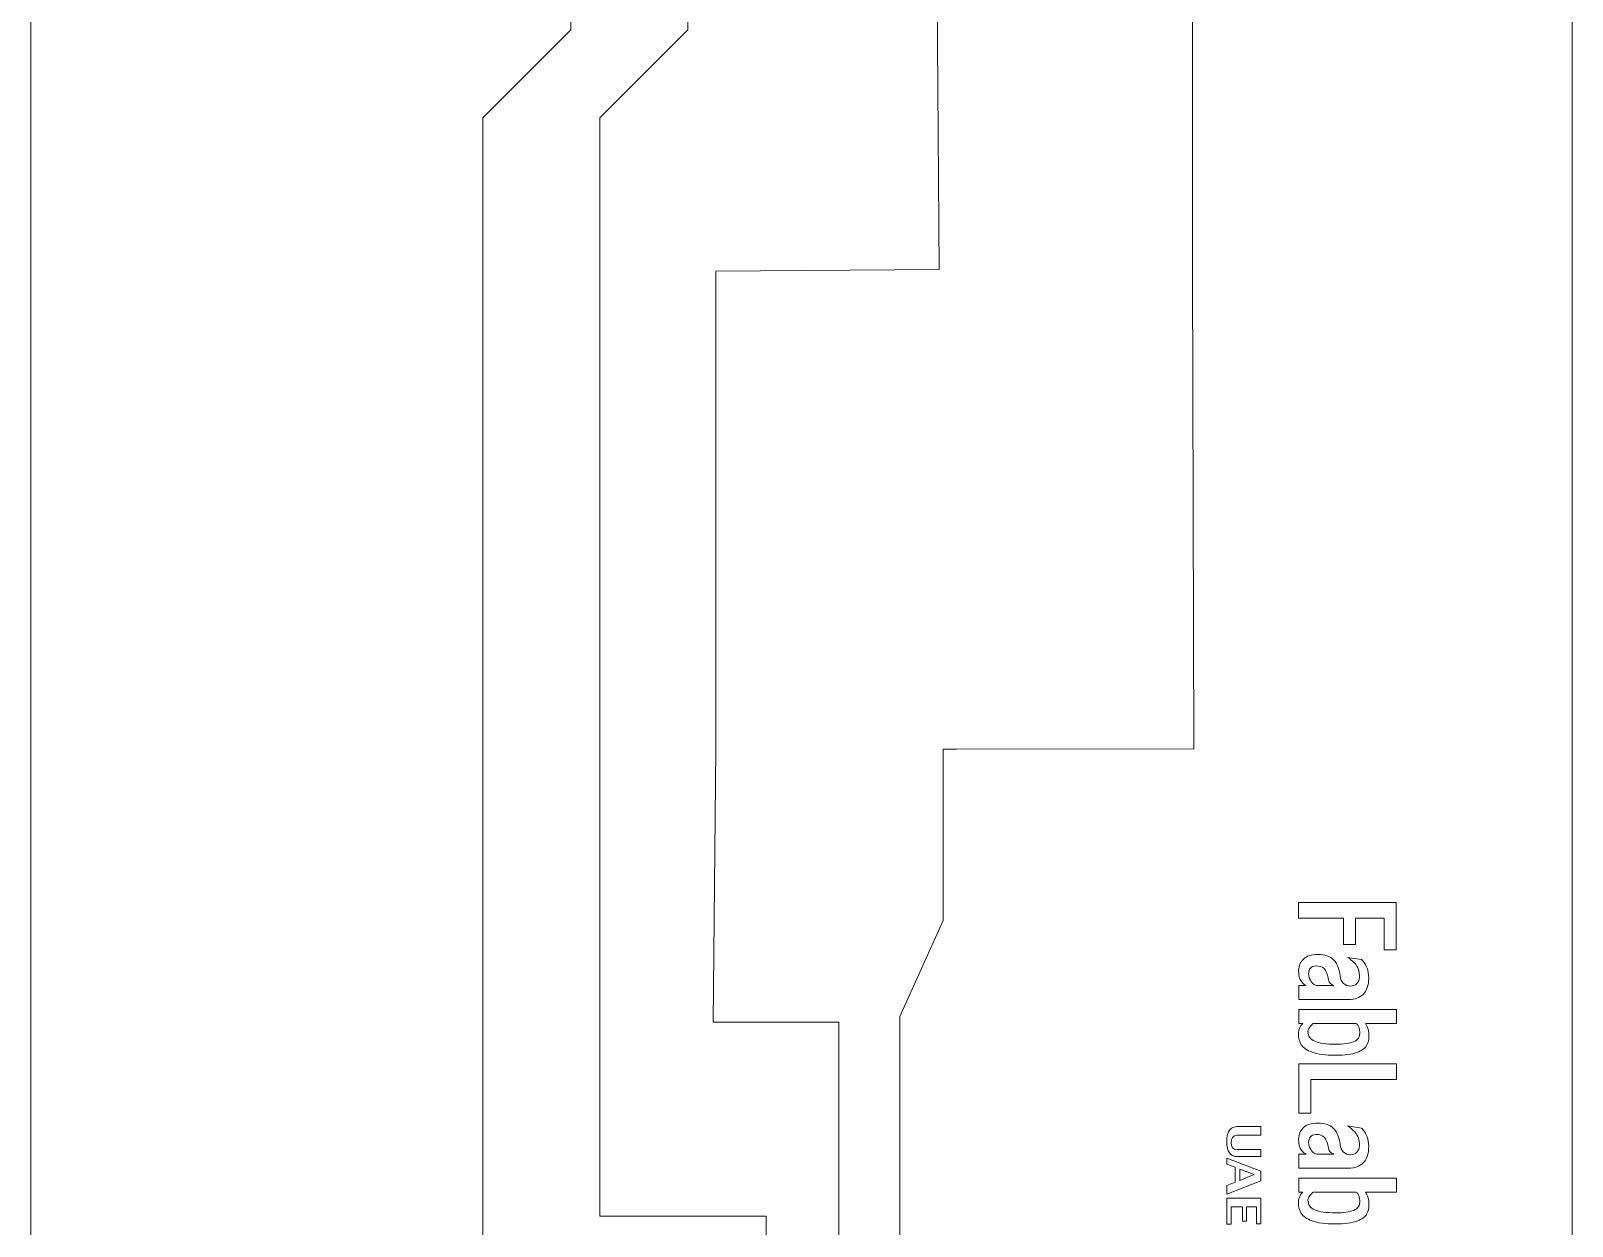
# Model space of a CAD drawing. Header units: millimetres. Extents: x -142 to 112, y -67 to 203.
# Drawn here: x 74.07 to 112.11, y 113.93 to 143.45 of the extents above; entities that cross this region are included whole.
import ezdxf

# ---------------------------------------------------------------- set-up
doc = ezdxf.new("R2010")
doc.units = ezdxf.units.MM
doc.header["$MEASUREMENT"] = 0
doc.layers.add('Layer 1', color=7, linetype='Continuous')

msp = doc.modelspace()

# ---------------------------------------------------------------- linework, layer by layer
at = {"layer": 'Layer 1', "lineweight": 9}
for points, knots in [([(107.3079, 202.2035), (107.3079, 202.2035), (78.8701, 202.2035), (78.8701, 202.2035), (78.8701, 202.2035), (77.5963, 202.2027), (76.3749, 201.6959), (75.4748, 200.7946), (75.4748, 200.7946), (74.5746, 199.8932), (74.0693, 198.6773), (74.0701, 197.4035), (74.0701, 197.4035), (74.0701, 197.4035), (74.0701, 89.4865), (74.0701, 89.4865), (74.0701, 89.4865), (74.0709, 88.2127), (74.5777, 86.9913), (75.4791, 86.0911), (75.4791, 86.0911), (76.3804, 85.191), (77.5963, 84.6857), (78.8701, 84.6865), (78.8701, 84.6865), (78.8701, 84.6865), (87.7129, 84.6865), (87.7129, 84.6865), (87.7129, 84.6865), (87.7129, 84.6865), (87.7129, 95.1789), (87.7129, 95.1789), (87.7129, 95.1789), (87.7124, 95.974), (88.0278, 96.7368), (88.5897, 97.2994), (88.5897, 97.2994), (89.1516, 97.862), (89.9177, 98.1784), (90.7129, 98.1789), (90.7129, 98.1789), (90.7129, 98.1789), (95.5129, 98.1789), (95.5129, 98.1789), (95.5129, 98.1789), (96.308, 98.1794), (97.0708, 97.864), (97.6334, 97.3021), (97.6334, 97.3021), (98.196, 96.7402), (98.5124, 95.974), (98.5129, 95.1789), (98.5129, 95.1789), (98.5129, 95.1789), (98.5129, 84.6865), (98.5129, 84.6865), (98.5129, 84.6865), (98.5129, 84.6865), (107.3079, 84.6865), (107.3079, 84.6865), (107.3079, 84.6865), (108.5818, 84.6873), (109.8031, 85.1941), (110.7033, 86.0954), (110.7033, 86.0954), (111.6035, 86.9967), (112.1087, 88.2127), (112.1079, 89.4865), (112.1079, 89.4865), (112.1079, 89.4865), (112.1079, 197.4035), (112.1079, 197.4035), (112.1079, 197.4035), (112.1071, 198.6773), (111.6003, 199.8987), (110.699, 200.7989), (110.699, 200.7989), (109.7977, 201.699), (108.5818, 202.2043), (107.3079, 202.2035)], [0, 0, 0, 0, 0.047619, 0.047619, 0.047619, 0.047619, 0.0952381, 0.0952381, 0.0952381, 0.0952381, 0.1428571, 0.1428571, 0.1428571, 0.1428571, 0.1904762, 0.1904762, 0.1904762, 0.1904762, 0.2380952, 0.2380952, 0.2380952, 0.2380952, 0.2857143, 0.2857143, 0.2857143, 0.2857143, 0.3333333, 0.3333333, 0.3333333, 0.3333333, 0.3809524, 0.3809524, 0.3809524, 0.3809524, 0.4285714, 0.4285714, 0.4285714, 0.4285714, 0.4761905, 0.4761905, 0.4761905, 0.4761905, 0.5238095, 0.5238095, 0.5238095, 0.5238095, 0.5714286, 0.5714286, 0.5714286, 0.5714286, 0.6190476, 0.6190476, 0.6190476, 0.6190476, 0.6666667, 0.6666667, 0.6666667, 0.6666667, 0.7142857, 0.7142857, 0.7142857, 0.7142857, 0.7619048, 0.7619048, 0.7619048, 0.7619048, 0.8095238, 0.8095238, 0.8095238, 0.8095238, 0.8571429, 0.8571429, 0.8571429, 0.8571429, 0.9047619, 0.9047619, 0.9047619, 0.9047619, 1, 1, 1, 1]), ([(88.1134, 141.2987), (88.1134, 141.2987), (90.2841, 143.4694), (90.2841, 143.4694), (90.2841, 143.4694), (90.2841, 143.4694), (90.2841, 144.2787), (90.2841, 144.2787), (90.2841, 144.2787), (90.2841, 144.2787), (87.3941, 144.2787), (87.3941, 144.2787), (87.3941, 144.2787), (87.3941, 144.2787), (87.3941, 143.4694), (87.3941, 143.4694), (87.3941, 143.4694), (87.3941, 143.4694), (85.2234, 141.2987), (85.2234, 141.2987), (85.2234, 141.2987), (85.2234, 141.2987), (85.2234, 111.2894), (85.2234, 111.2894), (85.2234, 111.2894), (85.2234, 111.2894), (90.7134, 111.2894), (90.7134, 111.2894), (90.7134, 111.2894), (90.7134, 111.2894), (90.7134, 98.1794), (90.7134, 98.1794), (90.7134, 98.1794), (89.9172, 98.1789), (89.1539, 97.8621), (88.5913, 97.2988), (88.5913, 97.2988), (88.0287, 96.7355), (87.7129, 95.9755), (87.7134, 95.1794), (87.7134, 95.1794), (87.7134, 95.1794), (87.7134, 84.687), (87.7134, 84.687), (87.7134, 84.687), (87.7134, 84.687), (78.8706, 84.687), (78.8706, 84.687), (78.8706, 84.687), (77.5984, 84.6862), (76.378, 85.1908), (75.4778, 86.0899), (75.4778, 86.0899), (74.5776, 86.9889), (74.0714, 88.2148), (74.0706, 89.487), (74.0706, 89.487), (74.0706, 89.487), (74.0706, 197.404), (74.0706, 197.404), (74.0706, 197.404), (74.0698, 198.6762), (74.5744, 199.8967), (75.4735, 200.7968), (75.4735, 200.7968), (76.3725, 201.697), (77.5984, 202.2032), (78.8706, 202.204), (78.8706, 202.204), (78.8706, 202.204), (107.3084, 202.204), (107.3084, 202.204), (107.3084, 202.204), (108.5806, 202.2048), (109.8011, 201.7002), (110.7013, 200.8011), (110.7013, 200.8011), (111.6014, 199.9021), (112.1076, 198.6762), (112.1084, 197.404), (112.1084, 197.404), (112.1084, 197.404), (112.1084, 89.487), (112.1084, 89.487), (112.1084, 89.487), (112.1092, 88.2148), (111.6046, 86.9943), (110.7056, 86.0942), (110.7056, 86.0942), (109.8065, 85.194), (108.5806, 84.6878), (107.3084, 84.687), (107.3084, 84.687), (107.3084, 84.687), (98.5134, 84.687), (98.5134, 84.687), (98.5134, 84.687), (98.5134, 84.687), (98.5134, 95.1794), (98.5134, 95.1794), (98.5134, 95.1794), (98.5129, 95.9755), (98.1961, 96.7389), (97.6328, 97.3015), (97.6328, 97.3015), (97.0695, 97.8641), (96.3095, 98.1799), (95.5134, 98.1794), (95.5134, 98.1794), (95.5134, 98.1794), (95.5134, 119.1068), (95.5134, 119.1068), (95.5134, 119.1068), (95.5134, 119.1068), (96.5848, 121.4794), (96.5848, 121.4794), (96.5848, 121.4794), (96.5848, 121.4794), (96.5848, 125.7143), (96.5848, 125.7143), (96.5848, 125.7143), (96.5848, 125.7143), (96.9107, 125.7143), (96.9107, 125.7143), (96.9107, 125.7143), (96.9107, 125.7143), (102.7742, 125.7145), (102.7742, 125.7145), (102.7742, 125.7145), (102.7742, 125.7145), (102.7374, 137.5542), (102.7374, 137.5542), (102.7374, 137.5542), (102.7374, 137.5542), (102.7374, 144.3012), (102.7374, 144.3012), (102.7374, 144.3012), (102.7374, 144.3012), (96.437, 144.2787), (96.437, 144.2787), (96.437, 144.2787), (96.437, 144.2787), (96.4833, 137.5524), (96.4833, 137.5524), (96.4833, 137.5524), (96.4833, 137.5524), (90.9742, 137.5145), (90.9742, 137.5145), (90.9742, 137.5145), (90.9742, 137.5145), (90.9742, 125.7145), (90.9742, 125.7145), (90.9742, 125.7145), (90.9742, 125.7145), (90.9107, 118.9673), (90.9107, 118.9673), (90.9107, 118.9673), (90.9107, 118.9673), (94.0134, 118.9673), (94.0134, 118.9673), (94.0134, 118.9673), (94.0134, 118.9673), (94.0134, 98.1794), (94.0134, 98.1794), (94.0134, 98.1794), (94.0134, 98.1794), (92.2134, 98.1794), (92.2134, 98.1794), (92.2134, 98.1794), (92.2134, 98.1794), (92.2134, 114.1794), (92.2134, 114.1794), (92.2134, 114.1794), (92.2134, 114.1794), (88.1134, 114.1794), (88.1134, 114.1794), (88.1134, 114.1794), (88.1134, 114.1794), (88.1134, 141.2987), (88.1134, 141.2987)], [0, 0, 0, 0, 0.0217391, 0.0217391, 0.0217391, 0.0217391, 0.0434783, 0.0434783, 0.0434783, 0.0434783, 0.0652174, 0.0652174, 0.0652174, 0.0652174, 0.0869565, 0.0869565, 0.0869565, 0.0869565, 0.1086957, 0.1086957, 0.1086957, 0.1086957, 0.1304348, 0.1304348, 0.1304348, 0.1304348, 0.1521739, 0.1521739, 0.1521739, 0.1521739, 0.173913, 0.173913, 0.173913, 0.173913, 0.1956522, 0.1956522, 0.1956522, 0.1956522, 0.2173913, 0.2173913, 0.2173913, 0.2173913, 0.2391304, 0.2391304, 0.2391304, 0.2391304, 0.2608696, 0.2608696, 0.2608696, 0.2608696, 0.2826087, 0.2826087, 0.2826087, 0.2826087, 0.3043478, 0.3043478, 0.3043478, 0.3043478, 0.326087, 0.326087, 0.326087, 0.326087, 0.3478261, 0.3478261, 0.3478261, 0.3478261, 0.3695652, 0.3695652, 0.3695652, 0.3695652, 0.3913043, 0.3913043, 0.3913043, 0.3913043, 0.4130435, 0.4130435, 0.4130435, 0.4130435, 0.4347826, 0.4347826, 0.4347826, 0.4347826, 0.4565217, 0.4565217, 0.4565217, 0.4565217, 0.4782609, 0.4782609, 0.4782609, 0.4782609, 0.5, 0.5, 0.5, 0.5, 0.5217391, 0.5217391, 0.5217391, 0.5217391, 0.5434783, 0.5434783, 0.5434783, 0.5434783, 0.5652174, 0.5652174, 0.5652174, 0.5652174, 0.5869565, 0.5869565, 0.5869565, 0.5869565, 0.6086957, 0.6086957, 0.6086957, 0.6086957, 0.6304348, 0.6304348, 0.6304348, 0.6304348, 0.6521739, 0.6521739, 0.6521739, 0.6521739, 0.673913, 0.673913, 0.673913, 0.673913, 0.6956522, 0.6956522, 0.6956522, 0.6956522, 0.7173913, 0.7173913, 0.7173913, 0.7173913, 0.7391304, 0.7391304, 0.7391304, 0.7391304, 0.7608696, 0.7608696, 0.7608696, 0.7608696, 0.7826087, 0.7826087, 0.7826087, 0.7826087, 0.8043478, 0.8043478, 0.8043478, 0.8043478, 0.826087, 0.826087, 0.826087, 0.826087, 0.8478261, 0.8478261, 0.8478261, 0.8478261, 0.8695652, 0.8695652, 0.8695652, 0.8695652, 0.8913043, 0.8913043, 0.8913043, 0.8913043, 0.9130435, 0.9130435, 0.9130435, 0.9130435, 0.9347826, 0.9347826, 0.9347826, 0.9347826, 0.9565217, 0.9565217, 0.9565217, 0.9565217, 1, 1, 1, 1]), ([(105.3579, 121.5339), (105.3579, 121.5339), (105.3579, 121.9231), (105.3579, 121.9231), (105.3579, 121.9231), (105.3579, 121.9231), (107.7659, 121.9231), (107.7659, 121.9231), (107.7659, 121.9231), (107.7659, 121.9231), (107.7659, 120.758), (107.7659, 120.758), (107.7659, 120.758), (107.7659, 120.758), (107.4657, 120.758), (107.4657, 120.758), (107.4657, 120.758), (107.4657, 120.758), (107.4657, 121.5339), (107.4657, 121.5339), (107.4657, 121.5339), (107.4657, 121.5339), (106.7631, 121.5339), (106.7631, 121.5339), (106.7631, 121.5339), (106.7631, 121.5339), (106.7631, 120.8872), (106.7631, 120.8872), (106.7631, 120.8872), (106.7631, 120.8872), (106.4642, 120.8872), (106.4642, 120.8872), (106.4642, 120.8872), (106.4642, 120.8872), (106.4642, 121.5339), (106.4642, 121.5339), (106.4642, 121.5339), (106.4642, 121.5339), (105.3579, 121.5339), (105.3579, 121.5339)], [0, 0, 0, 0, 0.0909091, 0.0909091, 0.0909091, 0.0909091, 0.1818182, 0.1818182, 0.1818182, 0.1818182, 0.2727273, 0.2727273, 0.2727273, 0.2727273, 0.3636364, 0.3636364, 0.3636364, 0.3636364, 0.4545455, 0.4545455, 0.4545455, 0.4545455, 0.5454545, 0.5454545, 0.5454545, 0.5454545, 0.6363636, 0.6363636, 0.6363636, 0.6363636, 0.7272727, 0.7272727, 0.7272727, 0.7272727, 0.8181818, 0.8181818, 0.8181818, 0.8181818, 1, 1, 1, 1]), ([(106.9519, 119.657), (107.0422, 119.7414), (107.0875, 119.878), (107.0875, 120.0669), (107.0875, 120.0669), (107.0867, 120.1596), (107.073, 120.2394), (107.0464, 120.3064), (107.0464, 120.3064), (107.02, 120.3734), (106.9917, 120.4255), (106.9614, 120.4629), (106.9614, 120.4629), (106.9311, 120.5003), (106.9129, 120.5189), (106.907, 120.5189), (106.907, 120.5189), (106.907, 120.5189), (106.5652, 120.5701), (106.5652, 120.5701), (106.5652, 120.5701), (106.6148, 120.5455), (106.6764, 120.4941), (106.75, 120.4154), (106.75, 120.4154), (106.8236, 120.3368), (106.8604, 120.2266), (106.8604, 120.0849), (106.8604, 120.0849), (106.8604, 120.016), (106.8381, 119.9616), (106.7936, 119.9212), (106.7936, 119.9212), (106.749, 119.8807), (106.6955, 119.8606), (106.6334, 119.8606), (106.6334, 119.8606), (106.5719, 119.8606), (106.5167, 119.8826), (106.4674, 119.9266), (106.4674, 119.9266), (106.4183, 119.9705), (106.3891, 120.0332), (106.3798, 120.1145), (106.3798, 120.1145), (106.3614, 120.2909), (106.3087, 120.4231), (106.2221, 120.5113), (106.2221, 120.5113), (106.1355, 120.5995), (106.0056, 120.6436), (105.8324, 120.6436), (105.8324, 120.6436), (105.6709, 120.6419), (105.5527, 120.6038), (105.478, 120.5297), (105.478, 120.5297), (105.4031, 120.4556), (105.3627, 120.3626), (105.3569, 120.2508), (105.3569, 120.2508), (105.3569, 120.1199), (105.3799, 120.027), (105.4263, 119.9724), (105.4263, 119.9724), (105.4725, 119.9176), (105.5111, 119.8855), (105.5423, 119.8759), (105.5423, 119.8759), (105.5423, 119.8759), (105.3619, 119.8759), (105.3619, 119.8759), (105.3619, 119.8759), (105.3619, 119.8759), (105.3619, 119.5305), (105.3619, 119.5305), (105.3619, 119.5305), (105.3619, 119.5305), (106.5968, 119.5305), (106.5968, 119.5305), (106.5968, 119.5305), (106.7432, 119.5305), (106.8615, 119.5726), (106.9519, 119.657)], [0, 0, 0, 0, 0.0454545, 0.0454545, 0.0454545, 0.0454545, 0.0909091, 0.0909091, 0.0909091, 0.0909091, 0.1363636, 0.1363636, 0.1363636, 0.1363636, 0.1818182, 0.1818182, 0.1818182, 0.1818182, 0.2272727, 0.2272727, 0.2272727, 0.2272727, 0.2727273, 0.2727273, 0.2727273, 0.2727273, 0.3181818, 0.3181818, 0.3181818, 0.3181818, 0.3636364, 0.3636364, 0.3636364, 0.3636364, 0.4090909, 0.4090909, 0.4090909, 0.4090909, 0.4545455, 0.4545455, 0.4545455, 0.4545455, 0.5, 0.5, 0.5, 0.5, 0.5454545, 0.5454545, 0.5454545, 0.5454545, 0.5909091, 0.5909091, 0.5909091, 0.5909091, 0.6363636, 0.6363636, 0.6363636, 0.6363636, 0.6818182, 0.6818182, 0.6818182, 0.6818182, 0.7272727, 0.7272727, 0.7272727, 0.7272727, 0.7727273, 0.7727273, 0.7727273, 0.7727273, 0.8181818, 0.8181818, 0.8181818, 0.8181818, 0.8636364, 0.8636364, 0.8636364, 0.8636364, 0.9090909, 0.9090909, 0.9090909, 0.9090909, 1, 1, 1, 1]), ([(105.8374, 119.8759), (105.8374, 119.8759), (105.8374, 119.8759), (105.8374, 119.8759), (105.8374, 119.8759), (105.7424, 119.8759), (105.6734, 119.9321), (105.6306, 120.0445), (105.6306, 120.0445), (105.6138, 120.0851), (105.6054, 120.1244), (105.6054, 120.162), (105.6054, 120.162), (105.6054, 120.2869), (105.6638, 120.3534), (105.7807, 120.3611), (105.7807, 120.3611), (105.8816, 120.3611), (105.9528, 120.336), (105.9944, 120.2857), (105.9944, 120.2857), (106.0361, 120.2356), (106.0662, 120.1625), (106.0847, 120.0669), (106.0847, 120.0669), (106.0939, 120.0107), (106.1091, 119.9688), (106.1301, 119.9413), (106.1301, 119.9413), (106.151, 119.9138), (106.1724, 119.8961), (106.1938, 119.8884), (106.1938, 119.8884), (106.2153, 119.8806), (106.2272, 119.8764), (106.2297, 119.8759), (106.2297, 119.8759), (106.2297, 119.8759), (105.8374, 119.8759), (105.8374, 119.8759)], [0, 0, 0, 0, 0.0909091, 0.0909091, 0.0909091, 0.0909091, 0.1818182, 0.1818182, 0.1818182, 0.1818182, 0.2727273, 0.2727273, 0.2727273, 0.2727273, 0.3636364, 0.3636364, 0.3636364, 0.3636364, 0.4545455, 0.4545455, 0.4545455, 0.4545455, 0.5454545, 0.5454545, 0.5454545, 0.5454545, 0.6363636, 0.6363636, 0.6363636, 0.6363636, 0.7272727, 0.7272727, 0.7272727, 0.7272727, 0.8181818, 0.8181818, 0.8181818, 0.8181818, 1, 1, 1, 1]), ([(106.7967, 118.2229), (106.9199, 118.2693), (106.9999, 118.326), (107.0371, 118.3933), (107.0371, 118.3933), (107.074, 118.4605), (107.0925, 118.5375), (107.0925, 118.6243), (107.0925, 118.6243), (107.0925, 118.7522), (107.0635, 118.8575), (107.0055, 118.94), (107.0055, 118.94), (107.0055, 118.94), (107.7699, 118.94), (107.7699, 118.94), (107.7699, 118.94), (107.7699, 118.94), (107.7699, 119.2854), (107.7699, 119.2854), (107.7699, 119.2854), (107.7699, 119.2854), (105.3619, 119.2854), (105.3619, 119.2854), (105.3619, 119.2854), (105.3619, 119.2854), (105.3619, 118.94), (105.3619, 118.94), (105.3619, 118.94), (105.3619, 118.94), (105.4653, 118.94), (105.4653, 118.94), (105.4653, 118.94), (105.4468, 118.9269), (105.4232, 118.898), (105.3947, 118.8534), (105.3947, 118.8534), (105.3661, 118.8089), (105.3518, 118.746), (105.3518, 118.6647), (105.3518, 118.6647), (105.3535, 118.572), (105.377, 118.4881), (105.4224, 118.413), (105.4224, 118.413), (105.4678, 118.338), (105.5579, 118.276), (105.6924, 118.2269), (105.6924, 118.2269), (105.8269, 118.178), (106.0182, 118.1534), (106.2663, 118.1534), (106.2663, 118.1534), (106.4967, 118.1534), (106.6735, 118.1765), (106.7967, 118.2229)], [0, 0, 0, 0, 0.0666667, 0.0666667, 0.0666667, 0.0666667, 0.1333333, 0.1333333, 0.1333333, 0.1333333, 0.2, 0.2, 0.2, 0.2, 0.2666667, 0.2666667, 0.2666667, 0.2666667, 0.3333333, 0.3333333, 0.3333333, 0.3333333, 0.4, 0.4, 0.4, 0.4, 0.4666667, 0.4666667, 0.4666667, 0.4666667, 0.5333333, 0.5333333, 0.5333333, 0.5333333, 0.6, 0.6, 0.6, 0.6, 0.6666667, 0.6666667, 0.6666667, 0.6666667, 0.7333333, 0.7333333, 0.7333333, 0.7333333, 0.8, 0.8, 0.8, 0.8, 0.8666667, 0.8666667, 0.8666667, 0.8666667, 1, 1, 1, 1]), ([(105.7561, 118.4974), (105.7561, 118.4974), (105.7561, 118.4974), (105.7561, 118.4974), (105.7561, 118.4974), (105.6446, 118.5449), (105.5889, 118.6264), (105.5889, 118.7418), (105.5889, 118.7418), (105.5966, 118.7956), (105.6191, 118.8421), (105.6564, 118.8813), (105.6564, 118.8813), (105.6938, 118.9204), (105.718, 118.94), (105.729, 118.94), (105.729, 118.94), (105.729, 118.94), (106.7721, 118.94), (106.7721, 118.94), (106.7721, 118.94), (106.7823, 118.94), (106.7995, 118.9217), (106.8238, 118.8853), (106.8238, 118.8853), (106.8482, 118.8488), (106.8637, 118.7971), (106.8706, 118.7301), (106.8706, 118.7301), (106.8706, 118.6094), (106.819, 118.5285), (106.7159, 118.4875), (106.7159, 118.4875), (106.613, 118.4466), (106.4648, 118.4261), (106.2713, 118.4261), (106.2713, 118.4261), (106.0393, 118.4261), (105.8676, 118.4499), (105.7561, 118.4974)], [0, 0, 0, 0, 0.0909091, 0.0909091, 0.0909091, 0.0909091, 0.1818182, 0.1818182, 0.1818182, 0.1818182, 0.2727273, 0.2727273, 0.2727273, 0.2727273, 0.3636364, 0.3636364, 0.3636364, 0.3636364, 0.4545455, 0.4545455, 0.4545455, 0.4545455, 0.5454545, 0.5454545, 0.5454545, 0.5454545, 0.6363636, 0.6363636, 0.6363636, 0.6363636, 0.7272727, 0.7272727, 0.7272727, 0.7272727, 0.8181818, 0.8181818, 0.8181818, 0.8181818, 1, 1, 1, 1]), ([(105.6621, 117.5564), (105.6621, 117.5564), (105.6621, 116.7258), (105.6621, 116.7258), (105.6621, 116.7258), (105.6621, 116.7258), (105.3619, 116.7258), (105.3619, 116.7258), (105.3619, 116.7258), (105.3619, 116.7258), (105.3619, 117.9456), (105.3619, 117.9456), (105.3619, 117.9456), (105.3619, 117.9456), (107.7699, 117.9456), (107.7699, 117.9456), (107.7699, 117.9456), (107.7699, 117.9456), (107.7699, 117.5564), (107.7699, 117.5564), (107.7699, 117.5564), (107.7699, 117.5564), (105.6621, 117.5564), (105.6621, 117.5564)], [0, 0, 0, 0, 0.1428571, 0.1428571, 0.1428571, 0.1428571, 0.2857143, 0.2857143, 0.2857143, 0.2857143, 0.4285714, 0.4285714, 0.4285714, 0.4285714, 0.5714286, 0.5714286, 0.5714286, 0.5714286, 0.7142857, 0.7142857, 0.7142857, 0.7142857, 1, 1, 1, 1]), ([(106.9519, 115.4939), (107.0422, 115.5783), (107.0875, 115.7149), (107.0875, 115.9037), (107.0875, 115.9037), (107.0867, 115.9965), (107.073, 116.0763), (107.0464, 116.1433), (107.0464, 116.1433), (107.02, 116.2103), (106.9917, 116.2624), (106.9614, 116.2998), (106.9614, 116.2998), (106.9311, 116.3371), (106.9129, 116.3558), (106.907, 116.3558), (106.907, 116.3558), (106.907, 116.3558), (106.5652, 116.407), (106.5652, 116.407), (106.5652, 116.407), (106.6148, 116.3824), (106.6764, 116.331), (106.75, 116.2523), (106.75, 116.2523), (106.8236, 116.1737), (106.8604, 116.0634), (106.8604, 115.9218), (106.8604, 115.9218), (106.8604, 115.8529), (106.8381, 115.7985), (106.7936, 115.758), (106.7936, 115.758), (106.749, 115.7176), (106.6955, 115.6975), (106.6334, 115.6975), (106.6334, 115.6975), (106.5719, 115.6975), (106.5167, 115.7195), (106.4674, 115.7634), (106.4674, 115.7634), (106.4183, 115.8074), (106.3891, 115.87), (106.3798, 115.9514), (106.3798, 115.9514), (106.3614, 116.1277), (106.3087, 116.26), (106.2221, 116.3482), (106.2221, 116.3482), (106.1355, 116.4364), (106.0056, 116.4805), (105.8324, 116.4805), (105.8324, 116.4805), (105.6709, 116.4788), (105.5527, 116.4407), (105.478, 116.3666), (105.478, 116.3666), (105.4031, 116.2925), (105.3627, 116.1995), (105.3569, 116.0877), (105.3569, 116.0877), (105.3569, 115.9568), (105.3799, 115.8639), (105.4263, 115.8091), (105.4263, 115.8091), (105.4725, 115.7545), (105.5111, 115.7224), (105.5423, 115.7128), (105.5423, 115.7128), (105.5423, 115.7128), (105.3619, 115.7128), (105.3619, 115.7128), (105.3619, 115.7128), (105.3619, 115.7128), (105.3619, 115.3674), (105.3619, 115.3674), (105.3619, 115.3674), (105.3619, 115.3674), (106.5968, 115.3674), (106.5968, 115.3674), (106.5968, 115.3674), (106.7432, 115.3674), (106.8615, 115.4095), (106.9519, 115.4939)], [0, 0, 0, 0, 0.0454545, 0.0454545, 0.0454545, 0.0454545, 0.0909091, 0.0909091, 0.0909091, 0.0909091, 0.1363636, 0.1363636, 0.1363636, 0.1363636, 0.1818182, 0.1818182, 0.1818182, 0.1818182, 0.2272727, 0.2272727, 0.2272727, 0.2272727, 0.2727273, 0.2727273, 0.2727273, 0.2727273, 0.3181818, 0.3181818, 0.3181818, 0.3181818, 0.3636364, 0.3636364, 0.3636364, 0.3636364, 0.4090909, 0.4090909, 0.4090909, 0.4090909, 0.4545455, 0.4545455, 0.4545455, 0.4545455, 0.5, 0.5, 0.5, 0.5, 0.5454545, 0.5454545, 0.5454545, 0.5454545, 0.5909091, 0.5909091, 0.5909091, 0.5909091, 0.6363636, 0.6363636, 0.6363636, 0.6363636, 0.6818182, 0.6818182, 0.6818182, 0.6818182, 0.7272727, 0.7272727, 0.7272727, 0.7272727, 0.7727273, 0.7727273, 0.7727273, 0.7727273, 0.8181818, 0.8181818, 0.8181818, 0.8181818, 0.8636364, 0.8636364, 0.8636364, 0.8636364, 0.9090909, 0.9090909, 0.9090909, 0.9090909, 1, 1, 1, 1]), ([(103.8426, 115.652), (103.6702, 115.652), (103.5839, 115.7748), (103.5839, 116.0202), (103.5839, 116.0202), (103.5839, 116.1281), (103.5987, 116.2095), (103.6281, 116.2642), (103.6281, 116.2642), (103.6576, 116.319), (103.693, 116.3541), (103.7344, 116.3696), (103.7344, 116.3696), (103.7758, 116.3851), (103.8226, 116.3929), (103.8748, 116.3929), (103.8748, 116.3929), (103.8748, 116.3929), (104.4218, 116.3929), (104.4218, 116.3929), (104.4218, 116.3929), (104.4218, 116.3929), (104.4218, 116.1767), (104.4218, 116.1767), (104.4218, 116.1767), (104.4218, 116.1767), (103.8766, 116.1767), (103.8766, 116.1767), (103.8766, 116.1767), (103.8751, 116.1767), (103.8703, 116.177), (103.8622, 116.1777), (103.8622, 116.1777), (103.8541, 116.1784), (103.847, 116.1787), (103.8409, 116.1787), (103.8409, 116.1787), (103.7433, 116.1787), (103.6945, 116.1179), (103.6945, 115.9963), (103.6945, 115.9963), (103.6945, 115.8841), (103.7421, 115.8281), (103.8374, 115.8281), (103.8374, 115.8281), (103.8449, 115.8281), (103.8538, 115.8284), (103.8639, 115.829), (103.8639, 115.829), (103.8741, 115.8297), (103.88, 115.83), (103.8818, 115.83), (103.8818, 115.83), (103.8818, 115.83), (104.4218, 115.83), (104.4218, 115.83), (104.4218, 115.83), (104.4218, 115.83), (104.4218, 115.652), (104.4218, 115.652), (104.4218, 115.652), (104.4218, 115.652), (103.8818, 115.652), (103.8818, 115.652), (103.8818, 115.652), (103.8818, 115.652), (103.8426, 115.652), (103.8426, 115.652)], [0, 0, 0, 0, 0.0555556, 0.0555556, 0.0555556, 0.0555556, 0.1111111, 0.1111111, 0.1111111, 0.1111111, 0.1666667, 0.1666667, 0.1666667, 0.1666667, 0.2222222, 0.2222222, 0.2222222, 0.2222222, 0.2777778, 0.2777778, 0.2777778, 0.2777778, 0.3333333, 0.3333333, 0.3333333, 0.3333333, 0.3888889, 0.3888889, 0.3888889, 0.3888889, 0.4444444, 0.4444444, 0.4444444, 0.4444444, 0.5, 0.5, 0.5, 0.5, 0.5555556, 0.5555556, 0.5555556, 0.5555556, 0.6111111, 0.6111111, 0.6111111, 0.6111111, 0.6666667, 0.6666667, 0.6666667, 0.6666667, 0.7222222, 0.7222222, 0.7222222, 0.7222222, 0.7777778, 0.7777778, 0.7777778, 0.7777778, 0.8333333, 0.8333333, 0.8333333, 0.8333333, 0.8888889, 0.8888889, 0.8888889, 0.8888889, 1, 1, 1, 1]), ([(105.8374, 115.7128), (105.8374, 115.7128), (105.8374, 115.7128), (105.8374, 115.7128), (105.8374, 115.7128), (105.7424, 115.7128), (105.6734, 115.769), (105.6306, 115.8814), (105.6306, 115.8814), (105.6138, 115.922), (105.6054, 115.9613), (105.6054, 115.9989), (105.6054, 115.9989), (105.6054, 116.1238), (105.6638, 116.1903), (105.7807, 116.198), (105.7807, 116.198), (105.8816, 116.198), (105.9528, 116.1729), (105.9944, 116.1226), (105.9944, 116.1226), (106.0361, 116.0725), (106.0662, 115.9994), (106.0847, 115.9037), (106.0847, 115.9037), (106.0939, 115.8475), (106.1091, 115.8057), (106.1301, 115.7782), (106.1301, 115.7782), (106.151, 115.7507), (106.1724, 115.733), (106.1938, 115.7253), (106.1938, 115.7253), (106.2153, 115.7175), (106.2272, 115.7133), (106.2297, 115.7128), (106.2297, 115.7128), (106.2297, 115.7128), (105.8374, 115.7128), (105.8374, 115.7128)], [0, 0, 0, 0, 0.0909091, 0.0909091, 0.0909091, 0.0909091, 0.1818182, 0.1818182, 0.1818182, 0.1818182, 0.2727273, 0.2727273, 0.2727273, 0.2727273, 0.3636364, 0.3636364, 0.3636364, 0.3636364, 0.4545455, 0.4545455, 0.4545455, 0.4545455, 0.5454545, 0.5454545, 0.5454545, 0.5454545, 0.6363636, 0.6363636, 0.6363636, 0.6363636, 0.7272727, 0.7272727, 0.7272727, 0.7272727, 0.8181818, 0.8181818, 0.8181818, 0.8181818, 1, 1, 1, 1]), ([(104.4215, 115.0533), (104.4215, 115.0533), (104.4215, 115.2915), (104.4215, 115.2915), (104.4215, 115.2915), (104.4215, 115.2915), (103.5903, 115.6142), (103.5903, 115.6142), (103.5903, 115.6142), (103.5903, 115.6142), (103.5903, 115.468), (103.5903, 115.468), (103.5903, 115.468), (103.5903, 115.468), (103.7883, 115.3916), (103.7883, 115.3916), (103.7883, 115.3916), (103.7883, 115.3916), (103.7883, 115.019), (103.7883, 115.019), (103.7883, 115.019), (103.7883, 115.019), (103.5903, 114.9369), (103.5903, 114.9369), (103.5903, 114.9369), (103.5903, 114.9369), (103.5903, 114.7246), (103.5903, 114.7246), (103.5903, 114.7246), (103.5903, 114.7246), (104.4215, 115.0533), (104.4215, 115.0533)], [0, 0, 0, 0, 0.1111111, 0.1111111, 0.1111111, 0.1111111, 0.2222222, 0.2222222, 0.2222222, 0.2222222, 0.3333333, 0.3333333, 0.3333333, 0.3333333, 0.4444444, 0.4444444, 0.4444444, 0.4444444, 0.5555556, 0.5555556, 0.5555556, 0.5555556, 0.6666667, 0.6666667, 0.6666667, 0.6666667, 0.7777778, 0.7777778, 0.7777778, 0.7777778, 1, 1, 1, 1]), ([(103.9094, 115.3418), (103.9094, 115.3418), (103.9094, 115.3418), (103.9094, 115.3418), (103.9094, 115.3418), (103.9094, 115.3418), (104.2644, 115.2054), (104.2644, 115.2054), (104.2644, 115.2054), (104.2644, 115.2054), (103.9094, 115.063), (103.9094, 115.063), (103.9094, 115.063), (103.9094, 115.063), (103.9094, 115.3418), (103.9094, 115.3418)], [0, 0, 0, 0, 0.2, 0.2, 0.2, 0.2, 0.4, 0.4, 0.4, 0.4, 0.6, 0.6, 0.6, 0.6, 1, 1, 1, 1]), ([(106.7967, 114.0596), (106.9199, 114.106), (106.9999, 114.1628), (107.0371, 114.23), (107.0371, 114.23), (107.074, 114.2973), (107.0925, 114.3743), (107.0925, 114.461), (107.0925, 114.461), (107.0925, 114.5889), (107.0635, 114.6942), (107.0055, 114.7767), (107.0055, 114.7767), (107.0055, 114.7767), (107.7699, 114.7767), (107.7699, 114.7767), (107.7699, 114.7767), (107.7699, 114.7767), (107.7699, 115.1221), (107.7699, 115.1221), (107.7699, 115.1221), (107.7699, 115.1221), (105.3619, 115.1221), (105.3619, 115.1221), (105.3619, 115.1221), (105.3619, 115.1221), (105.3619, 114.7767), (105.3619, 114.7767), (105.3619, 114.7767), (105.3619, 114.7767), (105.4653, 114.7767), (105.4653, 114.7767), (105.4653, 114.7767), (105.4468, 114.7636), (105.4232, 114.7347), (105.3947, 114.6901), (105.3947, 114.6901), (105.3661, 114.6456), (105.3518, 114.5827), (105.3518, 114.5014), (105.3518, 114.5014), (105.3535, 114.4087), (105.377, 114.3248), (105.4224, 114.2498), (105.4224, 114.2498), (105.4678, 114.1747), (105.5579, 114.1127), (105.6924, 114.0637), (105.6924, 114.0637), (105.8269, 114.0147), (106.0182, 113.9901), (106.2663, 113.9901), (106.2663, 113.9901), (106.4967, 113.9901), (106.6735, 114.0132), (106.7967, 114.0596)], [0, 0, 0, 0, 0.0666667, 0.0666667, 0.0666667, 0.0666667, 0.1333333, 0.1333333, 0.1333333, 0.1333333, 0.2, 0.2, 0.2, 0.2, 0.2666667, 0.2666667, 0.2666667, 0.2666667, 0.3333333, 0.3333333, 0.3333333, 0.3333333, 0.4, 0.4, 0.4, 0.4, 0.4666667, 0.4666667, 0.4666667, 0.4666667, 0.5333333, 0.5333333, 0.5333333, 0.5333333, 0.6, 0.6, 0.6, 0.6, 0.6666667, 0.6666667, 0.6666667, 0.6666667, 0.7333333, 0.7333333, 0.7333333, 0.7333333, 0.8, 0.8, 0.8, 0.8, 0.8666667, 0.8666667, 0.8666667, 0.8666667, 1, 1, 1, 1]), ([(104.4216, 114.6238), (104.4216, 114.6238), (104.4216, 113.9885), (104.4216, 113.9885), (104.4216, 113.9885), (104.4216, 113.9885), (104.3179, 113.9885), (104.3179, 113.9885), (104.3179, 113.9885), (104.3179, 113.9885), (104.3179, 114.4115), (104.3179, 114.4115), (104.3179, 114.4115), (104.3179, 114.4115), (104.0754, 114.4115), (104.0754, 114.4115), (104.0754, 114.4115), (104.0754, 114.4115), (104.0754, 114.059), (104.0754, 114.059), (104.0754, 114.059), (104.0754, 114.059), (103.9722, 114.059), (103.9722, 114.059), (103.9722, 114.059), (103.9722, 114.059), (103.9722, 114.4115), (103.9722, 114.4115), (103.9722, 114.4115), (103.9722, 114.4115), (103.6939, 114.4115), (103.6939, 114.4115), (103.6939, 114.4115), (103.6939, 114.4115), (103.6939, 113.9827), (103.6939, 113.9827), (103.6939, 113.9827), (103.6939, 113.9827), (103.5902, 113.9827), (103.5902, 113.9827), (103.5902, 113.9827), (103.5902, 113.9827), (103.5902, 114.6238), (103.5902, 114.6238), (103.5902, 114.6238), (103.5902, 114.6238), (104.4216, 114.6238), (104.4216, 114.6238)], [0, 0, 0, 0, 0.0769231, 0.0769231, 0.0769231, 0.0769231, 0.1538462, 0.1538462, 0.1538462, 0.1538462, 0.2307692, 0.2307692, 0.2307692, 0.2307692, 0.3076923, 0.3076923, 0.3076923, 0.3076923, 0.3846154, 0.3846154, 0.3846154, 0.3846154, 0.4615385, 0.4615385, 0.4615385, 0.4615385, 0.5384615, 0.5384615, 0.5384615, 0.5384615, 0.6153846, 0.6153846, 0.6153846, 0.6153846, 0.6923077, 0.6923077, 0.6923077, 0.6923077, 0.7692308, 0.7692308, 0.7692308, 0.7692308, 0.8461538, 0.8461538, 0.8461538, 0.8461538, 1, 1, 1, 1]), ([(105.7561, 114.3341), (105.7561, 114.3341), (105.7561, 114.3341), (105.7561, 114.3341), (105.7561, 114.3341), (105.6446, 114.3816), (105.5889, 114.4631), (105.5889, 114.5785), (105.5889, 114.5785), (105.5966, 114.6323), (105.6191, 114.6788), (105.6564, 114.718), (105.6564, 114.718), (105.6938, 114.7571), (105.718, 114.7767), (105.729, 114.7767), (105.729, 114.7767), (105.729, 114.7767), (106.7721, 114.7767), (106.7721, 114.7767), (106.7721, 114.7767), (106.7823, 114.7767), (106.7995, 114.7584), (106.8238, 114.722), (106.8238, 114.722), (106.8482, 114.6855), (106.8637, 114.6338), (106.8706, 114.5668), (106.8706, 114.5668), (106.8706, 114.4461), (106.819, 114.3652), (106.7159, 114.3242), (106.7159, 114.3242), (106.613, 114.2833), (106.4648, 114.2628), (106.2713, 114.2628), (106.2713, 114.2628), (106.0393, 114.2628), (105.8676, 114.2866), (105.7561, 114.3341)], [0, 0, 0, 0, 0.0909091, 0.0909091, 0.0909091, 0.0909091, 0.1818182, 0.1818182, 0.1818182, 0.1818182, 0.2727273, 0.2727273, 0.2727273, 0.2727273, 0.3636364, 0.3636364, 0.3636364, 0.3636364, 0.4545455, 0.4545455, 0.4545455, 0.4545455, 0.5454545, 0.5454545, 0.5454545, 0.5454545, 0.6363636, 0.6363636, 0.6363636, 0.6363636, 0.7272727, 0.7272727, 0.7272727, 0.7272727, 0.8181818, 0.8181818, 0.8181818, 0.8181818, 1, 1, 1, 1])]:
    msp.add_open_spline(points, degree=3, knots=knots, dxfattribs=at)

doc.saveas('drawing.dxf')
